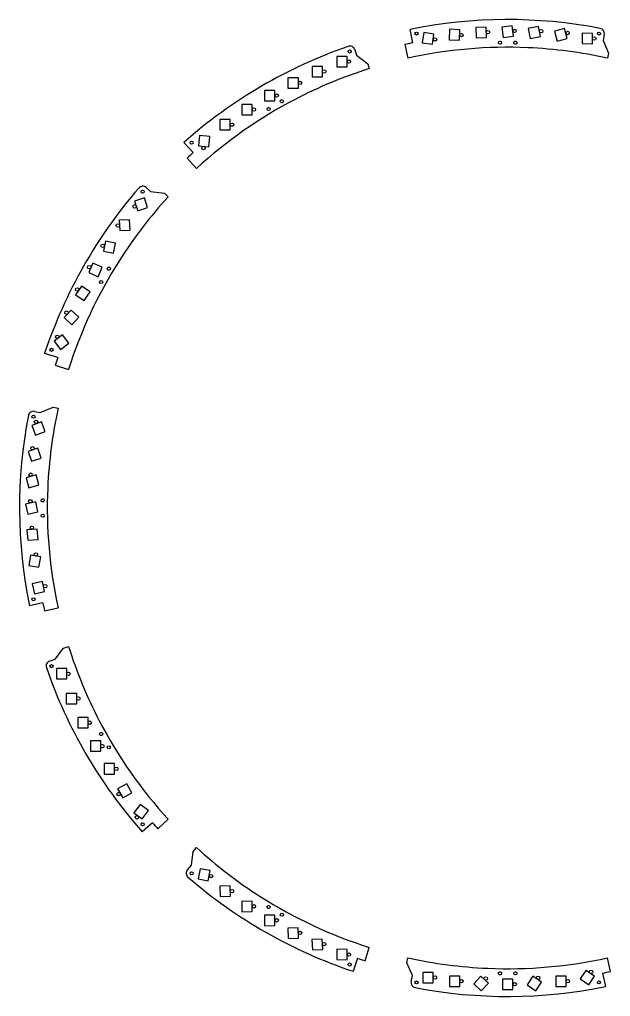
# Model space of a CAD drawing. Header units: millimetres. Extents: x -283 to 283, y -283 to 283.
# Drawn here: x -283 to 60, y -283 to 283 of the extents above; entities that cross this region are included whole.
import ezdxf

# ---------------------------------------------------------------- set-up
doc = ezdxf.new("R2010")
doc.units = ezdxf.units.MM
for name, color, linetype in [('Circle021', 7, 'CONTINUOUS'), ('Circle022', 7, 'CONTINUOUS'), ('Circle023', 7, 'CONTINUOUS'), ('Circle024', 7, 'CONTINUOUS'), ('Circle025', 7, 'CONTINUOUS'), ('Circle026', 7, 'CONTINUOUS'), ('Circle027', 7, 'CONTINUOUS'), ('Circle028', 7, 'CONTINUOUS'), ('Circle029', 7, 'CONTINUOUS'), ('Circle030', 7, 'CONTINUOUS'), ('Circle031', 7, 'CONTINUOUS'), ('Circle032', 7, 'CONTINUOUS'), ('Circle033', 7, 'CONTINUOUS'), ('Circle034', 7, 'CONTINUOUS'), ('Circle035', 7, 'CONTINUOUS'), ('Circle036', 7, 'CONTINUOUS'), ('Circle037', 7, 'CONTINUOUS'), ('Circle038', 7, 'CONTINUOUS'), ('Circle039', 7, 'CONTINUOUS'), ('Circle040', 7, 'CONTINUOUS'), ('Circle041', 7, 'CONTINUOUS'), ('Circle042', 7, 'CONTINUOUS'), ('Circle043', 7, 'CONTINUOUS'), ('Circle044', 7, 'CONTINUOUS'), ('Circle045', 7, 'CONTINUOUS'), ('Circle046', 7, 'CONTINUOUS'), ('Circle047', 7, 'CONTINUOUS'), ('Circle048', 7, 'CONTINUOUS'), ('Circle049', 7, 'CONTINUOUS'), ('Circle050', 7, 'CONTINUOUS'), ('Circle051', 7, 'CONTINUOUS'), ('Circle052', 7, 'CONTINUOUS'), ('Circle053', 7, 'CONTINUOUS'), ('Circle054', 7, 'CONTINUOUS'), ('Circle055', 7, 'CONTINUOUS'), ('Circle056', 7, 'CONTINUOUS'), ('Circle057', 7, 'CONTINUOUS'), ('Circle058', 7, 'CONTINUOUS'), ('Circle059', 7, 'CONTINUOUS'), ('Circle060', 7, 'CONTINUOUS'), ('Circle061', 7, 'CONTINUOUS'), ('Circle062', 7, 'CONTINUOUS'), ('Circle063', 7, 'CONTINUOUS'), ('Circle064', 7, 'CONTINUOUS'), ('Circle065', 7, 'CONTINUOUS'), ('Circle066', 7, 'CONTINUOUS'), ('Circle067', 7, 'CONTINUOUS'), ('Circle068', 7, 'CONTINUOUS'), ('Circle069', 7, 'CONTINUOUS'), ('inserts', 7, 'CONTINUOUS'), ('Rectangle021', 7, 'CONTINUOUS'), ('Rectangle022', 7, 'CONTINUOUS'), ('Rectangle023', 7, 'CONTINUOUS'), ('Rectangle024', 7, 'CONTINUOUS'), ('Rectangle025', 7, 'CONTINUOUS'), ('Rectangle026', 7, 'CONTINUOUS'), ('Rectangle027', 7, 'CONTINUOUS'), ('Rectangle028', 7, 'CONTINUOUS'), ('Rectangle029', 7, 'CONTINUOUS'), ('Rectangle030', 7, 'CONTINUOUS'), ('Rectangle031', 7, 'CONTINUOUS'), ('Rectangle032', 7, 'CONTINUOUS'), ('Rectangle033', 7, 'CONTINUOUS'), ('Rectangle034', 7, 'CONTINUOUS'), ('Rectangle035', 7, 'CONTINUOUS'), ('Rectangle036', 7, 'CONTINUOUS'), ('Rectangle037', 7, 'CONTINUOUS'), ('Rectangle038', 7, 'CONTINUOUS'), ('Rectangle039', 7, 'CONTINUOUS'), ('Rectangle040', 7, 'CONTINUOUS'), ('Rectangle041', 7, 'CONTINUOUS'), ('Rectangle042', 7, 'CONTINUOUS'), ('Rectangle043', 7, 'CONTINUOUS'), ('Rectangle044', 7, 'CONTINUOUS'), ('Rectangle045', 7, 'CONTINUOUS'), ('Rectangle046', 7, 'CONTINUOUS'), ('Rectangle047', 7, 'CONTINUOUS'), ('Rectangle048', 7, 'CONTINUOUS'), ('Rectangle049', 7, 'CONTINUOUS'), ('Rectangle050', 7, 'CONTINUOUS'), ('Rectangle051', 7, 'CONTINUOUS'), ('Rectangle052', 7, 'CONTINUOUS'), ('Rectangle053', 7, 'CONTINUOUS'), ('Rectangle054', 7, 'CONTINUOUS'), ('Rectangle055', 7, 'CONTINUOUS'), ('Rectangle056', 7, 'CONTINUOUS'), ('Rectangle057', 7, 'CONTINUOUS'), ('Rectangle058', 7, 'CONTINUOUS'), ('Rectangle059', 7, 'CONTINUOUS'), ('Rectangle060', 7, 'CONTINUOUS'), ('Rectangle061', 7, 'CONTINUOUS'), ('Rectangle062', 7, 'CONTINUOUS'), ('Rectangle063', 7, 'CONTINUOUS'), ('Rectangle064', 7, 'CONTINUOUS'), ('Rectangle065', 7, 'CONTINUOUS'), ('Rectangle066', 7, 'CONTINUOUS'), ('Rectangle067', 7, 'CONTINUOUS'), ('Rectangle068', 7, 'CONTINUOUS'), ('Rectangle069', 7, 'CONTINUOUS')]:
    doc.layers.add(name, color=color, linetype=linetype)

msp = doc.modelspace()

# ---------------------------------------------------------------- linework, layer by layer
at = {"layer": 'Circle021'}
msp.add_circle((50.1498, 272.07), 1, dxfattribs=at)
at = {"layer": 'Circle022'}
msp.add_circle((34.7235, 275.268), 1, dxfattribs=at)
at = {"layer": 'Circle023'}
msp.add_circle((19.3762, 276.335), 1, dxfattribs=at)
at = {"layer": 'Circle024'}
msp.add_circle((3.97078, 276.483), 1, dxfattribs=at)
at = {"layer": 'Circle025'}
msp.add_circle((-11.4536, 275.739), 1, dxfattribs=at)
at = {"layer": 'Circle026'}
msp.add_circle((-26.8544, 274.082), 1, dxfattribs=at)
at = {"layer": 'Circle027'}
msp.add_circle((-42.1897, 271.548), 1, dxfattribs=at)
at = {"layer": 'Circle028'}
msp.add_circle((-92.09, 258.73), 1, dxfattribs=at)
at = {"layer": 'Circle029'}
msp.add_circle((-106.42, 252.95), 1, dxfattribs=at)
at = {"layer": 'Circle030'}
msp.add_circle((-120.41, 246.37), 1, dxfattribs=at)
at = {"layer": 'Circle031'}
msp.add_circle((-134, 239.02), 1, dxfattribs=at)
at = {"layer": 'Circle032'}
msp.add_circle((-147.16, 230.92), 1, dxfattribs=at)
at = {"layer": 'Circle033'}
msp.add_circle((-159.85, 222.1), 1, dxfattribs=at)
at = {"layer": 'Circle034'}
msp.add_circle((-176.379, 208.596), 1, dxfattribs=at)
at = {"layer": 'Circle035'}
msp.add_circle((-216.373, 174.75), 1, dxfattribs=at)
at = {"layer": 'Circle036'}
msp.add_circle((-226.097, 163.691), 1, dxfattribs=at)
at = {"layer": 'Circle037'}
msp.add_circle((-234.842, 151.948), 1, dxfattribs=at)
at = {"layer": 'Circle038'}
msp.add_circle((-242.697, 139.575), 1, dxfattribs=at)
at = {"layer": 'Circle039'}
msp.add_circle((-249.693, 126.637), 1, dxfattribs=at)
at = {"layer": 'Circle040'}
msp.add_circle((-255.851, 113.173), 1, dxfattribs=at)
at = {"layer": 'Circle041'}
msp.add_circle((-261.187, 99.2468), 1, dxfattribs=at)
at = {"layer": 'Circle042'}
msp.add_circle((-273.521, 49.893), 1, dxfattribs=at)
at = {"layer": 'Circle043'}
msp.add_circle((-275.548, 34.6402), 1, dxfattribs=at)
at = {"layer": 'Circle044'}
msp.add_circle((-276.683, 19.292), 1, dxfattribs=at)
at = {"layer": 'Circle045'}
msp.add_circle((-276.825, 3.91389), 1, dxfattribs=at)
at = {"layer": 'Circle046'}
msp.add_circle((-275.889, -11.4627), 1, dxfattribs=at)
at = {"layer": 'Circle047'}
msp.add_circle((-273.625, -26.9024), 1, dxfattribs=at)
at = {"layer": 'Circle048'}
msp.add_circle((-268.203, -45.2945), 1, dxfattribs=at)
at = {"layer": 'Circle049'}
msp.add_circle((-254.73, -96.09), 1, dxfattribs=at)
at = {"layer": 'Circle050'}
msp.add_circle((-248.95, -110.42), 1, dxfattribs=at)
at = {"layer": 'Circle051'}
msp.add_circle((-242.37, -124.41), 1, dxfattribs=at)
at = {"layer": 'Circle052'}
msp.add_circle((-235.02, -138), 1, dxfattribs=at)
at = {"layer": 'Circle053'}
msp.add_circle((-226.92, -151.159), 1, dxfattribs=at)
at = {"layer": 'Circle054'}
msp.add_circle((-225.6, -165.787), 1, dxfattribs=at)
at = {"layer": 'Circle055'}
msp.add_circle((-214.949, -179.243), 1, dxfattribs=at)
at = {"layer": 'Circle056'}
msp.add_circle((-172.088, -213.312), 1, dxfattribs=at)
at = {"layer": 'Circle057'}
msp.add_circle((-159.851, -222.032), 1, dxfattribs=at)
at = {"layer": 'Circle058'}
msp.add_circle((-147.16, -230.867), 1, dxfattribs=at)
at = {"layer": 'Circle059'}
msp.add_circle((-134, -238.961), 1, dxfattribs=at)
at = {"layer": 'Circle060'}
msp.add_circle((-120.412, -246.259), 1, dxfattribs=at)
at = {"layer": 'Circle061'}
msp.add_circle((-106.425, -252.741), 1, dxfattribs=at)
at = {"layer": 'Circle062'}
msp.add_circle((-92.091, -258.818), 1, dxfattribs=at)
at = {"layer": 'Circle063'}
msp.add_circle((-42.15, -272.11), 1, dxfattribs=at)
at = {"layer": 'Circle064'}
msp.add_circle((-26.85, -274.27), 1, dxfattribs=at)
at = {"layer": 'Circle065'}
msp.add_circle((-12.7042, -272.661), 1, dxfattribs=at)
at = {"layer": 'Circle066'}
msp.add_circle((4, -276), 1, dxfattribs=at)
at = {"layer": 'Circle067'}
msp.add_circle((17.6548, -272.233), 1, dxfattribs=at)
at = {"layer": 'Circle068'}
msp.add_circle((34.85, -274.27), 1, dxfattribs=at)
at = {"layer": 'Circle069'}
msp.add_circle((48.3833, -268.792), 1, dxfattribs=at)
at = {"layer": 'inserts'}
for p, q in [((-54.9684, 269.549), (-56.6323, 277.361)), ((55.9944, 274.446), (55.288, 271.021)), ((-59.584, 268.566), (-57.8305, 260.663)), ((55.288, 271.021), (58.4375, 263.6)), ((-88.7305, 265.674), (-87.6298, 262.355)), ((-87.6298, 262.355), (-81.1915, 257.503)), ((58.4375, 263.6), (57.8316, 260.662)), ((-81.1915, 257.503), (-80.2475, 254.656)), ((-182.378, 205.952), (-187.725, 211.885)), ((-185.884, 202.793), (-180.414, 196.825)), ((-209.68, 185.716), (-207.067, 183.391)), ((-207.067, 183.391), (-199.065, 182.408)), ((-199.065, 182.408), (-196.824, 180.415)), ((-260.92, 87.1705), (-268.518, 89.6354)), ((-262.377, 82.6819), (-254.656, 80.2486)), ((-271.021, 55.288), (-263.6, 58.4375)), ((-263.6, 58.4375), (-260.662, 57.8316)), ((-274.446, 55.9944), (-271.021, 55.288)), ((-269.549, -54.9684), (-277.361, -56.6323)), ((-268.566, -59.584), (-260.663, -57.8305)), ((-262.355, -87.6298), (-257.503, -81.1915)), ((-257.503, -81.1915), (-254.656, -80.2475)), ((-265.674, -88.7305), (-262.355, -87.6298)), ((-202.793, -185.884), (-196.825, -180.414)), ((-205.952, -182.378), (-211.885, -187.725)), ((-182.408, -199.065), (-180.415, -196.824)), ((-183.391, -207.067), (-182.408, -199.065)), ((-185.716, -209.68), (-183.391, -207.067)), ((-82.6819, -262.377), (-80.2486, -254.656)), ((-87.1705, -260.92), (-89.6354, -268.518)), ((-58.4375, -263.6), (-57.8316, -260.662)), ((-55.288, -271.021), (-58.4375, -263.6)), ((59.584, -268.566), (57.8305, -260.663)), ((-55.9944, -274.446), (-55.288, -271.021)), ((54.9684, -269.549), (56.6323, -277.361))]:
    msp.add_line(p, q, dxfattribs=at)
for centre in [(-52.8763, 274.962), (52.8763, 274.962), (-4.44461, 269.629), (-91.6888, 264.562), (-138.664, 231.284), (-183.273, 211.686), (-211.686, 183.273), (-235.728, 130.965), (-264.562, 91.6888), (-274.962, 52.8763), (-269.629, -4.44461), (-274.962, -52.8763), (-264.562, -91.6888), (-231.284, -138.664), (-211.686, -183.273), (-183.273, -211.686), (-130.965, -235.728), (-91.6888, -264.562), (4.44461, -269.629), (-52.8763, -274.962), (52.8763, -274.962)]:
    msp.add_circle(centre, 0.9, dxfattribs=at)
for centre, radius, start, end in [((0, 0), 283.084, 79.0771, 101.54), ((53.077, 275.033), 2.97587, -11.3739, 79.0771), ((0, 0), 283.084, 109.077, 131.54), ((-91.5505, 264.724), 2.97587, 18.6261, 109.077), ((0, 0), 275.097, 101.526, 102.509), ((0, 0), 275.097, 131.526, 132.509), ((0, 0), 283.084, 139.077, 161.54), ((-211.647, 183.483), 2.97587, 48.6261, 139.077), ((0, 0), 275.097, 161.526, 162.509), ((0, 0), 283.084, 169.077, -168.46), ((-275.033, 53.077), 2.97587, 78.6261, 169.077), ((0, 0), 275.097, -168.474, -167.491), ((-264.724, -91.5505), 2.97587, 108.626, -160.923), ((0, 0), 283.084, -160.923, -138.46), ((0, 0), 275.097, -138.474, -137.491), ((-183.483, -211.647), 2.97587, 138.626, -130.923), ((0, 0), 283.084, -130.923, -108.46), ((0, 0), 275.097, -108.474, -107.491), ((0, 0), 275.097, -78.4739, -77.491), ((-53.077, -275.033), 2.97587, 168.626, -100.923), ((0, 0), 283.084, -100.923, -78.4598)]:
    msp.add_arc(centre, radius, start, end, dxfattribs=at)
for points, knots in [([(57.8316, 260.662), (42.6559, 264.03), (27.1856, 266.068), (11.6555, 266.746), (-11.6398, 267.768), (-35.0671, 265.717), (-57.8305, 260.663)], [0, 0, 0, 0, 0.4, 0.4, 0.4, 1, 1, 1, 1]), ([(5.34461, 269.629), (5.34536, 269.851), (5.25983, 270.072), (5.10971, 270.236), (4.93608, 270.428), (4.67597, 270.538), (4.41689, 270.529), (4.19497, 270.523), (3.97694, 270.43), (3.81809, 270.275), (3.63102, 270.096), (3.52899, 269.833), (3.54631, 269.574), (3.55923, 269.352), (3.65818, 269.137), (3.81809, 268.983), (3.97694, 268.828), (4.19497, 268.736), (4.41689, 268.73), (4.63876, 268.722), (4.86206, 268.801), (5.03016, 268.946), (5.22792, 269.113), (5.34597, 269.37), (5.34461, 269.629)], [0, 0, 0, 0, 0.117647, 0.117647, 0.117647, 0.254902, 0.254902, 0.254902, 0.372549, 0.372549, 0.372549, 0.509804, 0.509804, 0.509804, 0.627451, 0.627451, 0.627451, 0.745098, 0.745098, 0.745098, 0.862745, 0.862745, 0.862745, 1, 1, 1, 1]), ([(-80.2475, 254.656), (-95.0739, 249.985), (-109.491, 244.015), (-123.279, 236.837), (-143.964, 226.074), (-163.227, 212.584), (-180.414, 196.825)], [0, 0, 0, 0, 0.4, 0.4, 0.4, 1, 1, 1, 1]), ([(-130.186, 236.178), (-130.296, 236.371), (-130.481, 236.519), (-130.693, 236.586), (-130.939, 236.666), (-131.22, 236.631), (-131.439, 236.493), (-131.628, 236.377), (-131.771, 236.188), (-131.831, 235.974), (-131.903, 235.725), (-131.86, 235.446), (-131.716, 235.231), (-131.594, 235.046), (-131.401, 234.909), (-131.185, 234.855), (-130.97, 234.8), (-130.735, 234.83), (-130.54, 234.935), (-130.344, 235.04), (-130.19, 235.219), (-130.117, 235.429), (-130.029, 235.673), (-130.055, 235.954), (-130.186, 236.178)], [0, 0, 0, 0, 0.117647, 0.117647, 0.117647, 0.254902, 0.254902, 0.254902, 0.372549, 0.372549, 0.372549, 0.509804, 0.509804, 0.509804, 0.627451, 0.627451, 0.627451, 0.745098, 0.745098, 0.745098, 0.862745, 0.862745, 0.862745, 1, 1, 1, 1]), ([(-196.824, 180.415), (-207.329, 168.956), (-216.829, 156.577), (-225.181, 143.467), (-237.713, 123.803), (-247.651, 102.489), (-254.656, 80.2486)], [0, 0, 0, 0, 0.4, 0.4, 0.4, 1, 1, 1, 1]), ([(-230.834, 139.443), (-231.025, 139.555), (-231.259, 139.591), (-231.476, 139.543), (-231.73, 139.489), (-231.955, 139.319), (-232.076, 139.09), (-232.182, 138.894), (-232.211, 138.659), (-232.156, 138.444), (-232.094, 138.193), (-231.917, 137.972), (-231.685, 137.858), (-231.486, 137.759), (-231.251, 137.737), (-231.037, 137.798), (-230.823, 137.858), (-230.635, 138.001), (-230.518, 138.19), (-230.401, 138.378), (-230.357, 138.611), (-230.399, 138.829), (-230.445, 139.084), (-230.608, 139.315), (-230.834, 139.443)], [0, 0, 0, 0, 0.117647, 0.117647, 0.117647, 0.254902, 0.254902, 0.254902, 0.372549, 0.372549, 0.372549, 0.509804, 0.509804, 0.509804, 0.627451, 0.627451, 0.627451, 0.745098, 0.745098, 0.745098, 0.862745, 0.862745, 0.862745, 1, 1, 1, 1]), ([(-260.662, 57.8316), (-264.03, 42.6559), (-266.068, 27.1856), (-266.746, 11.6555), (-267.768, -11.6398), (-265.717, -35.0671), (-260.663, -57.8305)], [0, 0, 0, 0, 0.4, 0.4, 0.4, 1, 1, 1, 1]), ([(-269.629, 5.34461), (-269.851, 5.34536), (-270.072, 5.25983), (-270.236, 5.10971), (-270.428, 4.93608), (-270.538, 4.67597), (-270.529, 4.41689), (-270.523, 4.19497), (-270.43, 3.97694), (-270.275, 3.81809), (-270.096, 3.63102), (-269.833, 3.52899), (-269.574, 3.54631), (-269.352, 3.55923), (-269.137, 3.65818), (-268.983, 3.81809), (-268.828, 3.97694), (-268.736, 4.19497), (-268.73, 4.41689), (-268.722, 4.63876), (-268.801, 4.86206), (-268.946, 5.03016), (-269.113, 5.22792), (-269.37, 5.34597), (-269.629, 5.34461)], [0, 0, 0, 0, 0.117647, 0.117647, 0.117647, 0.254902, 0.254902, 0.254902, 0.372549, 0.372549, 0.372549, 0.509804, 0.509804, 0.509804, 0.627451, 0.627451, 0.627451, 0.745098, 0.745098, 0.745098, 0.862745, 0.862745, 0.862745, 1, 1, 1, 1]), ([(-254.656, -80.2475), (-249.985, -95.0739), (-244.015, -109.491), (-236.837, -123.279), (-226.074, -143.964), (-212.584, -163.227), (-196.825, -180.414)], [0, 0, 0, 0, 0.4, 0.4, 0.4, 1, 1, 1, 1]), ([(-236.178, -130.186), (-236.371, -130.296), (-236.519, -130.481), (-236.586, -130.693), (-236.666, -130.939), (-236.631, -131.22), (-236.493, -131.439), (-236.377, -131.628), (-236.188, -131.771), (-235.974, -131.831), (-235.725, -131.903), (-235.446, -131.86), (-235.231, -131.716), (-235.046, -131.594), (-234.909, -131.401), (-234.855, -131.185), (-234.8, -130.97), (-234.83, -130.735), (-234.935, -130.54), (-235.04, -130.344), (-235.219, -130.19), (-235.429, -130.117), (-235.673, -130.029), (-235.954, -130.055), (-236.178, -130.186)], [0, 0, 0, 0, 0.117647, 0.117647, 0.117647, 0.254902, 0.254902, 0.254902, 0.372549, 0.372549, 0.372549, 0.509804, 0.509804, 0.509804, 0.627451, 0.627451, 0.627451, 0.745098, 0.745098, 0.745098, 0.862745, 0.862745, 0.862745, 1, 1, 1, 1]), ([(-180.415, -196.824), (-168.956, -207.329), (-156.577, -216.829), (-143.467, -225.181), (-123.803, -237.713), (-102.489, -247.651), (-80.2486, -254.656)], [0, 0, 0, 0, 0.4, 0.4, 0.4, 1, 1, 1, 1]), ([(-139.443, -230.834), (-139.555, -231.025), (-139.591, -231.259), (-139.543, -231.476), (-139.489, -231.73), (-139.319, -231.955), (-139.09, -232.076), (-138.894, -232.182), (-138.659, -232.211), (-138.444, -232.156), (-138.193, -232.094), (-137.972, -231.917), (-137.858, -231.685), (-137.759, -231.486), (-137.737, -231.251), (-137.798, -231.037), (-137.858, -230.823), (-138.001, -230.635), (-138.19, -230.518), (-138.378, -230.401), (-138.611, -230.357), (-138.829, -230.399), (-139.084, -230.445), (-139.315, -230.608), (-139.443, -230.834)], [0, 0, 0, 0, 0.117647, 0.117647, 0.117647, 0.254902, 0.254902, 0.254902, 0.372549, 0.372549, 0.372549, 0.509804, 0.509804, 0.509804, 0.627451, 0.627451, 0.627451, 0.745098, 0.745098, 0.745098, 0.862745, 0.862745, 0.862745, 1, 1, 1, 1]), ([(-57.8316, -260.662), (-42.6559, -264.03), (-27.1856, -266.068), (-11.6555, -266.746), (11.6398, -267.768), (35.0671, -265.717), (57.8305, -260.663)], [0, 0, 0, 0, 0.4, 0.4, 0.4, 1, 1, 1, 1]), ([(-5.34461, -269.629), (-5.34536, -269.851), (-5.25983, -270.072), (-5.10971, -270.236), (-4.93608, -270.428), (-4.67597, -270.538), (-4.41689, -270.529), (-4.19497, -270.523), (-3.97694, -270.43), (-3.81809, -270.275), (-3.63102, -270.096), (-3.52899, -269.833), (-3.54631, -269.574), (-3.55923, -269.352), (-3.65818, -269.137), (-3.81809, -268.983), (-3.97694, -268.828), (-4.19497, -268.736), (-4.41689, -268.73), (-4.63876, -268.722), (-4.86206, -268.801), (-5.03016, -268.946), (-5.22792, -269.113), (-5.34597, -269.37), (-5.34461, -269.629)], [0, 0, 0, 0, 0.117647, 0.117647, 0.117647, 0.254902, 0.254902, 0.254902, 0.372549, 0.372549, 0.372549, 0.509804, 0.509804, 0.509804, 0.627451, 0.627451, 0.627451, 0.745098, 0.745098, 0.745098, 0.862745, 0.862745, 0.862745, 1, 1, 1, 1])]:
    msp.add_open_spline(points, degree=3, knots=knots, dxfattribs=at)
at = {"layer": 'Rectangle021'}
for p, q in [((43.1805, 275.14), (43.1198, 269.141)), ((49.1802, 275.079), (43.1805, 275.14)), ((49.1195, 269.08), (49.1802, 275.079)), ((43.1198, 269.141), (49.1195, 269.08))]:
    msp.add_line(p, q, dxfattribs=at)
at = {"layer": 'Rectangle022'}
for p, q in [((33.0065, 277.924), (27.1963, 276.426)), ((34.5037, 272.114), (33.0065, 277.924)), ((27.1963, 276.426), (28.6935, 270.616)), ((28.6935, 270.616), (34.5037, 272.114))]:
    msp.add_line(p, q, dxfattribs=at)
at = {"layer": 'Rectangle023'}
for p, q in [((17.8212, 279.088), (11.9319, 277.941)), ((11.9319, 277.941), (13.0788, 272.052)), ((18.9681, 273.199), (17.8212, 279.088)), ((13.0788, 272.052), (18.9681, 273.199))]:
    msp.add_line(p, q, dxfattribs=at)
at = {"layer": 'Rectangle024'}
for p, q in [((2.61611, 279.34), (-3.34005, 278.616)), ((-3.34005, 278.616), (-2.61611, 272.66)), ((3.34005, 273.384), (2.61611, 279.34)), ((-2.61611, 272.66), (3.34005, 273.384))]:
    msp.add_line(p, q, dxfattribs=at)
at = {"layer": 'Rectangle025'}
for p, q in [((-12.5793, 278.694), (-18.574, 278.441)), ((-18.574, 278.441), (-18.3207, 272.446)), ((-12.326, 272.699), (-12.5793, 278.694)), ((-18.3207, 272.446), (-12.326, 272.699))]:
    msp.add_line(p, q, dxfattribs=at)
at = {"layer": 'Rectangle026'}
for p, q in [((-33.7054, 277.408), (-33.988, 271.415)), ((-27.712, 277.125), (-33.7054, 277.408)), ((-27.9946, 271.132), (-27.712, 277.125)), ((-33.988, 271.415), (-27.9946, 271.132))]:
    msp.add_line(p, q, dxfattribs=at)
at = {"layer": 'Rectangle027'}
for p, q in [((-48.6986, 275.502), (-49.5419, 269.561)), ((-42.7581, 274.659), (-48.6986, 275.502)), ((-43.6014, 268.718), (-42.7581, 274.659)), ((-49.5419, 269.561), (-43.6014, 268.718))]:
    msp.add_line(p, q, dxfattribs=at)
at = {"layer": 'Rectangle028'}
for p, q in [((-93.09, 261.73), (-99.09, 261.73)), ((-99.09, 261.73), (-99.09, 255.73)), ((-93.09, 255.73), (-93.09, 261.73)), ((-99.09, 255.73), (-93.09, 255.73))]:
    msp.add_line(p, q, dxfattribs=at)
at = {"layer": 'Rectangle029'}
for p, q in [((-107.42, 255.95), (-113.42, 255.95)), ((-113.42, 255.95), (-113.42, 249.95)), ((-107.42, 249.95), (-107.42, 255.95)), ((-113.42, 249.95), (-107.42, 249.95))]:
    msp.add_line(p, q, dxfattribs=at)
at = {"layer": 'Rectangle030'}
for p, q in [((-121.41, 249.37), (-127.41, 249.37)), ((-127.41, 249.37), (-127.41, 243.37)), ((-121.41, 243.37), (-121.41, 249.37)), ((-127.41, 243.37), (-121.41, 243.37))]:
    msp.add_line(p, q, dxfattribs=at)
at = {"layer": 'Rectangle031'}
for p, q in [((-135, 242.02), (-141, 242.02)), ((-141, 242.02), (-141, 236.02)), ((-135, 236.02), (-135, 242.02)), ((-141, 236.02), (-135, 236.02))]:
    msp.add_line(p, q, dxfattribs=at)
at = {"layer": 'Rectangle032'}
for p, q in [((-148.16, 233.92), (-154.16, 233.92)), ((-154.16, 233.92), (-154.16, 227.92)), ((-148.16, 227.92), (-148.16, 233.92)), ((-154.16, 227.92), (-148.16, 227.92))]:
    msp.add_line(p, q, dxfattribs=at)
at = {"layer": 'Rectangle033'}
for p, q in [((-160.85, 225.1), (-166.85, 225.1)), ((-166.85, 225.1), (-166.85, 219.1)), ((-160.85, 219.1), (-160.85, 225.1)), ((-166.85, 219.1), (-160.85, 219.1))]:
    msp.add_line(p, q, dxfattribs=at)
at = {"layer": 'Rectangle034'}
for p, q in [((-178.739, 215.837), (-179.277, 209.861)), ((-172.763, 215.299), (-178.739, 215.837)), ((-173.301, 209.323), (-172.763, 215.299)), ((-179.277, 209.861), (-173.301, 209.323))]:
    msp.add_line(p, q, dxfattribs=at)
at = {"layer": 'Rectangle035'}
for p, q in [((-210.688, 179.817), (-216.377, 177.912)), ((-216.377, 177.912), (-214.472, 172.223)), ((-208.783, 174.128), (-210.688, 179.817)), ((-214.472, 172.223), (-208.783, 174.128))]:
    msp.add_line(p, q, dxfattribs=at)
at = {"layer": 'Rectangle036'}
for p, q in [((-219.222, 166.967), (-225.217, 166.728)), ((-225.217, 166.728), (-224.978, 160.733)), ((-218.983, 160.972), (-219.222, 166.967)), ((-224.978, 160.733), (-218.983, 160.972))]:
    msp.add_line(p, q, dxfattribs=at)
at = {"layer": 'Rectangle037'}
for p, q in [((-233.27, 154.692), (-234.452, 148.81)), ((-227.388, 153.51), (-233.27, 154.692)), ((-228.57, 147.628), (-227.388, 153.51)), ((-234.452, 148.81), (-228.57, 147.628))]:
    msp.add_line(p, q, dxfattribs=at)
at = {"layer": 'Rectangle038'}
for p, q in [((-240.596, 141.939), (-242.959, 136.424)), ((-235.081, 139.576), (-240.596, 141.939)), ((-242.959, 136.424), (-237.444, 134.061)), ((-237.444, 134.061), (-235.081, 139.576))]:
    msp.add_line(p, q, dxfattribs=at)
at = {"layer": 'Rectangle039'}
for p, q in [((-247.192, 128.572), (-250.532, 123.588)), ((-242.208, 125.232), (-247.192, 128.572)), ((-245.548, 120.248), (-242.208, 125.232)), ((-250.532, 123.588), (-245.548, 120.248))]:
    msp.add_line(p, q, dxfattribs=at)
at = {"layer": 'Rectangle040'}
for p, q in [((-253.061, 114.661), (-257.191, 110.309)), ((-248.709, 110.531), (-253.061, 114.661)), ((-257.191, 110.309), (-252.839, 106.179)), ((-252.839, 106.179), (-248.709, 110.531))]:
    msp.add_line(p, q, dxfattribs=at)
at = {"layer": 'Rectangle041'}
for p, q in [((-258.205, 100.3), (-262.94, 96.6151)), ((-262.94, 96.6151), (-259.255, 91.88)), ((-254.52, 95.5649), (-258.205, 100.3)), ((-259.255, 91.88), (-254.52, 95.5649))]:
    msp.add_line(p, q, dxfattribs=at)
at = {"layer": 'Rectangle042'}
for p, q in [((-270.361, 50.0152), (-275.975, 47.8993)), ((-275.975, 47.8993), (-273.859, 42.2848)), ((-268.245, 44.4007), (-270.361, 50.0152)), ((-273.859, 42.2848), (-268.245, 44.4007))]:
    msp.add_line(p, q, dxfattribs=at)
at = {"layer": 'Rectangle043'}
for p, q in [((-272.386, 34.6515), (-278.071, 32.7338)), ((-270.469, 28.9662), (-272.386, 34.6515)), ((-278.071, 32.7338), (-276.154, 27.0485)), ((-276.154, 27.0485), (-270.469, 28.9662))]:
    msp.add_line(p, q, dxfattribs=at)
at = {"layer": 'Rectangle044'}
for p, q in [((-273.523, 19.1664), (-279.286, 17.4965)), ((-279.286, 17.4965), (-277.617, 11.7336)), ((-271.854, 13.4035), (-273.523, 19.1664)), ((-277.617, 11.7336), (-271.854, 13.4035))]:
    msp.add_line(p, q, dxfattribs=at)
at = {"layer": 'Rectangle045'}
for p, q in [((-273.684, 3.55454), (-279.555, 2.31629)), ((-279.555, 2.31629), (-278.316, -3.55454)), ((-272.445, -2.31629), (-273.684, 3.55454)), ((-278.316, -3.55454), (-272.445, -2.31629))]:
    msp.add_line(p, q, dxfattribs=at)
at = {"layer": 'Rectangle046'}
for p, q in [((-272.819, -12.2205), (-278.799, -12.6986)), ((-278.799, -12.6986), (-278.321, -18.6795)), ((-272.341, -18.2014), (-272.819, -12.2205)), ((-278.321, -18.6795), (-272.341, -18.2014))]:
    msp.add_line(p, q, dxfattribs=at)
at = {"layer": 'Rectangle047'}
for p, q in [((-276.747, -27.4055), (-277.715, -33.327)), ((-270.825, -28.373), (-276.747, -27.4055)), ((-277.715, -33.327), (-271.793, -34.2945)), ((-271.793, -34.2945), (-270.825, -28.373))]:
    msp.add_line(p, q, dxfattribs=at)
at = {"layer": 'Rectangle048'}
for p, q in [((-269.821, -42.5778), (-275.682, -43.8611)), ((-275.682, -43.8611), (-274.399, -49.7222)), ((-268.538, -48.4389), (-269.821, -42.5778)), ((-274.399, -49.7222), (-268.538, -48.4389))]:
    msp.add_line(p, q, dxfattribs=at)
at = {"layer": 'Rectangle049'}
for p, q in [((-255.73, -93.09), (-261.73, -93.09)), ((-261.73, -93.09), (-261.73, -99.09)), ((-255.73, -99.09), (-255.73, -93.09)), ((-261.73, -99.09), (-255.73, -99.09))]:
    msp.add_line(p, q, dxfattribs=at)
at = {"layer": 'Rectangle050'}
for p, q in [((-249.95, -107.42), (-255.95, -107.42)), ((-255.95, -107.42), (-255.95, -113.42)), ((-249.95, -113.42), (-249.95, -107.42)), ((-255.95, -113.42), (-249.95, -113.42))]:
    msp.add_line(p, q, dxfattribs=at)
at = {"layer": 'Rectangle051'}
for p, q in [((-243.37, -121.41), (-249.37, -121.41)), ((-249.37, -121.41), (-249.37, -127.41)), ((-243.37, -127.41), (-243.37, -121.41)), ((-249.37, -127.41), (-243.37, -127.41))]:
    msp.add_line(p, q, dxfattribs=at)
at = {"layer": 'Rectangle052'}
for p, q in [((-236.02, -135), (-242.02, -135)), ((-242.02, -135), (-242.02, -141)), ((-236.02, -141), (-236.02, -135)), ((-242.02, -141), (-236.02, -141))]:
    msp.add_line(p, q, dxfattribs=at)
at = {"layer": 'Rectangle053'}
for p, q in [((-227.921, -148.159), (-233.921, -148.161)), ((-233.921, -148.161), (-233.919, -154.161)), ((-227.919, -154.159), (-227.921, -148.159)), ((-233.919, -154.161), (-227.919, -154.159))]:
    msp.add_line(p, q, dxfattribs=at)
at = {"layer": 'Rectangle054'}
for p, q in [((-220.928, -159.773), (-226.177, -162.678)), ((-226.177, -162.678), (-223.272, -167.927)), ((-218.023, -165.022), (-220.928, -159.773)), ((-223.272, -167.927), (-218.023, -165.022))]:
    msp.add_line(p, q, dxfattribs=at)
at = {"layer": 'Rectangle055'}
for p, q in [((-213.22, -171.826), (-216.774, -176.66)), ((-208.386, -175.38), (-213.22, -171.826)), ((-211.94, -180.214), (-208.386, -175.38)), ((-216.774, -176.66), (-211.94, -180.214))]:
    msp.add_line(p, q, dxfattribs=at)
at = {"layer": 'Rectangle056'}
for p, q in [((-178.42, -209.081), (-179.519, -214.98)), ((-172.521, -210.18), (-178.42, -209.081)), ((-179.519, -214.98), (-173.62, -216.079)), ((-173.62, -216.079), (-172.521, -210.18))]:
    msp.add_line(p, q, dxfattribs=at)
at = {"layer": 'Rectangle057'}
for p, q in [((-160.901, -219.05), (-166.9, -219.151)), ((-166.9, -219.151), (-166.799, -225.15)), ((-160.8, -225.049), (-160.901, -219.05)), ((-166.799, -225.15), (-160.8, -225.049))]:
    msp.add_line(p, q, dxfattribs=at)
at = {"layer": 'Rectangle058'}
for p, q in [((-148.2, -227.88), (-154.2, -227.96)), ((-154.2, -227.96), (-154.12, -233.96)), ((-148.12, -233.88), (-148.2, -227.88)), ((-154.12, -233.96), (-148.12, -233.88))]:
    msp.add_line(p, q, dxfattribs=at)
at = {"layer": 'Rectangle059'}
for p, q in [((-135.044, -235.976), (-141.044, -236.064)), ((-141.044, -236.064), (-140.956, -242.064)), ((-134.956, -241.976), (-135.044, -235.976)), ((-140.956, -242.064), (-134.956, -241.976))]:
    msp.add_line(p, q, dxfattribs=at)
at = {"layer": 'Rectangle060'}
for p, q in [((-121.494, -243.288), (-127.492, -243.454)), ((-121.328, -249.286), (-121.494, -243.288)), ((-127.492, -243.454), (-127.326, -249.452)), ((-127.326, -249.452), (-121.328, -249.286))]:
    msp.add_line(p, q, dxfattribs=at)
at = {"layer": 'Rectangle061'}
for p, q in [((-107.581, -249.798), (-113.572, -250.111)), ((-113.572, -250.111), (-113.259, -256.102)), ((-107.268, -255.789), (-107.581, -249.798)), ((-113.259, -256.102), (-107.268, -255.789))]:
    msp.add_line(p, q, dxfattribs=at)
at = {"layer": 'Rectangle062'}
for p, q in [((-99.0233, -255.665), (-99.1552, -261.663)), ((-93.0248, -255.797), (-99.0233, -255.665)), ((-93.1567, -261.795), (-93.0248, -255.797)), ((-99.1552, -261.663), (-93.1567, -261.795))]:
    msp.add_line(p, q, dxfattribs=at)
at = {"layer": 'Rectangle063'}
for p, q in [((-43.15, -269.11), (-49.15, -269.11)), ((-49.15, -269.11), (-49.15, -275.11)), ((-43.15, -275.11), (-43.15, -269.11)), ((-49.15, -275.11), (-43.15, -275.11))]:
    msp.add_line(p, q, dxfattribs=at)
at = {"layer": 'Rectangle064'}
for p, q in [((-27.85, -271.27), (-33.85, -271.27)), ((-33.85, -271.27), (-33.85, -277.27)), ((-27.85, -277.27), (-27.85, -271.27)), ((-33.85, -277.27), (-27.85, -277.27))]:
    msp.add_line(p, q, dxfattribs=at)
at = {"layer": 'Rectangle065'}
for p, q in [((-15.5722, -271.329), (-19.6909, -275.692)), ((-11.2091, -275.448), (-15.5722, -271.329)), ((-19.6909, -275.692), (-15.3278, -279.811)), ((-15.3278, -279.811), (-11.2091, -275.448))]:
    msp.add_line(p, q, dxfattribs=at)
at = {"layer": 'Rectangle066'}
for p, q in [((3, -273), (-3, -273)), ((-3, -273), (-3, -279)), ((3, -279), (3, -273)), ((-3, -279), (3, -279))]:
    msp.add_line(p, q, dxfattribs=at)
at = {"layer": 'Rectangle067'}
for p, q in [((14.6005, -271.413), (11.2933, -276.419)), ((19.6067, -274.721), (14.6005, -271.413)), ((11.2933, -276.419), (16.2995, -279.727)), ((16.2995, -279.727), (19.6067, -274.721))]:
    msp.add_line(p, q, dxfattribs=at)
at = {"layer": 'Rectangle068'}
for p, q in [((33.85, -271.27), (27.85, -271.27)), ((27.85, -271.27), (27.85, -277.27)), ((33.85, -277.27), (33.85, -271.27)), ((27.85, -277.27), (33.85, -277.27))]:
    msp.add_line(p, q, dxfattribs=at)
at = {"layer": 'Rectangle069'}
for p, q in [((45.3361, -267.946), (41.9862, -272.924)), ((50.3138, -271.296), (45.3361, -267.946)), ((46.9639, -276.274), (50.3138, -271.296)), ((41.9862, -272.924), (46.9639, -276.274))]:
    msp.add_line(p, q, dxfattribs=at)

doc.saveas('drawing.dxf')
